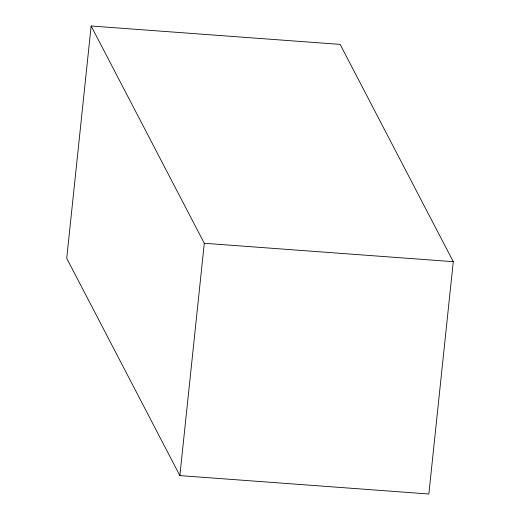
<?xml version="1.0" encoding="UTF-8"?>
<svg xmlns="http://www.w3.org/2000/svg" width="520" height="520" viewBox="0 0 520 520"><rect width="100%" height="100%" fill="white"/><g stroke="black" fill="none" stroke-linecap="round" stroke-linejoin="round"><path stroke-width="0.78" d="M91.143 26L66.723 258.323L179.868 475.605L428.857 494L453.278 261.677L340.132 44.395L91.143 26L204.289 243.282L179.868 475.605M204.289 243.282L453.278 261.677"/></g></svg>
